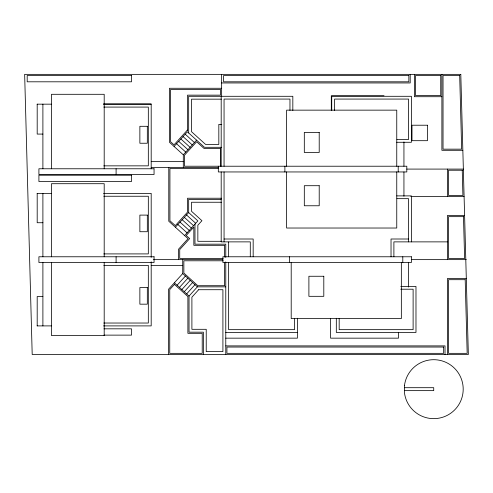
<?xml version="1.0" encoding="UTF-8"?>
<svg xmlns="http://www.w3.org/2000/svg" width="493" height="493" viewBox="0 0 493 493"><rect width="100%" height="100%" fill="white"/><g stroke="black" fill="none" stroke-linecap="round" stroke-linejoin="round"><path stroke-width="0.74" d="M174.091 146.464L187.371 131.797L204.49 147.308L221.69 147.308M183.304 167.367L183.304 154.808L196.584 140.141M175.391 227.224L188.671 212.563L188.671 199.382L221.234 199.382M184.604 235.568L197.884 220.901L188.671 212.563M182.718 259.638L182.718 273.572L168.6 289.157L168.6 354.492M177.092 285.244L185.436 276.031M179.483 287.407L187.821 278.194M181.868 289.57L190.212 280.357M184.259 291.739L192.603 282.526M186.65 293.902L194.988 284.689M203.362 354.492L203.362 332.171L189.035 332.171L189.035 296.065L197.379 286.852L225.776 286.852M221.64 82.953L410.207 82.953L410.207 74.357M221.64 88.272L169.487 88.272L169.487 142.298L183.304 154.808M384.035 95.722L331.302 95.722L331.302 110.253M441.888 96.708L414.379 96.708L414.379 74.357M221.339 99.161L191.537 99.161L191.537 131.705L205.599 144.443L218.824 144.443L218.824 124.378L221.764 124.378M103.53 103.974L151.191 103.974L151.191 168.772M37.141 104.165L51.352 104.165M103.53 104.165L151.191 104.165M103.813 107.086L148.325 107.086L148.325 165.851L103.813 165.851M42.897 134.078L37.191 134.078L37.191 104.165M396.976 139.513L408.531 139.513L408.531 99.068L334.593 99.068L334.593 110.401M396.766 142.28L411.396 142.28L411.396 96.295L331.727 96.295L331.727 110.469M462.847 150.303L441.888 150.303L441.888 74.357M151.191 161.636L183.304 161.636M151.191 167.367L218.615 167.367M218.615 168.514L169.925 168.514L169.925 220.728L175.311 225.609L187.525 212.119L187.525 198.235L221.597 198.235M406.811 169.087L463.352 169.087M462.847 170.233L448.538 170.233L448.538 195.45L462.921 195.45L462.237 170.233M37.141 193.385L51.352 193.385M103.53 193.385L151.191 193.385L151.191 257.352M396.766 195.887L411.396 195.887L411.396 241.872M103.813 196.251L148.325 196.251L148.325 253.907L103.813 253.907M410.805 196.596L464.098 196.596M396.976 198.661L408.531 198.661L408.531 241.872M221.375 202.247L191.537 202.247L191.537 211.287L201.933 220.704L197.847 225.215L197.847 241.305L221.708 241.305M464.603 215.509L447.391 215.509L447.391 259.638M42.897 222.731L37.191 222.731L37.191 193.385M224.056 239.006L253.168 239.006L253.168 256.773M408.531 239.006L391.029 239.006L391.029 256.773M447.391 241.872L393.895 241.872L393.895 256.773M223.101 258.492L179.729 258.492L179.729 249.594L189.676 238.612L186.225 235.488L193.835 227.082L193.835 245.317L224.629 245.317L224.629 257.032M153.477 259.638L222.7 259.638M411.396 259.638L466.304 259.638M223.089 260.785L183.864 260.785L183.864 273.06L197.822 285.706L224.629 285.706L224.629 262.294M103.813 265.37L148.325 265.37L148.325 323.032L103.813 323.032M151.191 265.37L182.718 265.37M466.304 278.545L447.391 278.545L447.391 354.492M400.766 286.445L415.981 286.445L415.981 332.43L336.312 332.43L336.312 318.256M400.791 289.212L413.116 289.212L413.116 329.657L339.178 329.657L339.178 318.324M42.897 296.546L37.191 296.546L37.191 325.898M37.141 325.898L51.352 325.898M103.53 325.898L151.191 325.898L151.191 261.789M103.986 328.825L131.495 328.825L131.495 335.129L103.986 335.129M225.776 332.43L297.415 332.43M225.776 338.161L297.415 338.161L297.415 318.256M225.776 345.895L445.025 345.895L445.025 354.492M404.346 387.695L433.723 387.695L433.723 390.641L404.346 390.641M185.208 134.188L194.421 142.532M183.039 136.579L192.252 144.917M180.876 138.964L190.088 147.308M178.712 141.355L187.925 149.699M176.549 143.746L185.762 152.09M186.508 214.948L195.721 223.292M184.345 217.339L193.558 225.683M182.182 219.73L191.395 228.074M180.019 222.115L189.232 230.459M177.85 224.506L187.063 232.85M182.718 273.572L197.379 286.852M174.374 282.785L189.035 296.065M447.391 169.087L447.391 196.596M408.531 262.504L408.531 287.055M403.94 141.972L403.94 166.221M403.94 171.952L403.94 196.196M402.793 256.773L402.793 262.504M401.345 262.504L401.345 318.577L291.203 318.577L291.203 262.504M398.48 332.43L398.48 338.161L330.581 338.161L330.581 318.367M398.208 166.221L398.208 171.952M396.76 166.221L396.76 110.149L286.618 110.149L286.618 166.221M396.76 171.952L396.76 228.025L286.618 228.025L286.618 171.952M294.549 318.324L294.549 329.657L228.641 329.657L228.641 262.504M292.83 110.469L292.83 96.295L188.671 96.295L188.671 132.981M289.964 110.401L289.964 99.068L224.056 99.068L224.056 166.221M289.477 256.773L289.477 262.504M284.892 166.221L284.892 171.952M250.29 256.773L250.29 241.872L221.191 241.872L221.191 171.952M228.641 242.038L228.641 256.773M225.776 257.432L225.776 244.171L194.981 244.171L194.981 224.112M225.776 261.906L225.776 354.492M224.056 171.952L224.056 241.872M221.64 74.357L221.64 96.295M221.191 96.295L221.191 166.221M220.544 166.221L220.544 148.455L204.053 148.455L196.664 141.762L184.45 155.246L184.45 166.221L406.811 166.221L406.811 171.952L218.325 171.952L218.325 166.221M178.583 259.638L178.583 249.15L188.055 238.692L168.779 221.24L168.779 167.367M116.095 168.772L116.095 174.504M116.095 256.773L116.095 262.504M104.196 168.772L104.196 94.299L51.469 94.299L51.469 168.772M104.196 256.773L104.196 183.704L51.469 183.704L51.469 256.773M104.196 262.504L104.196 335.573L51.469 335.573L51.469 262.504M42.897 104.165L42.897 168.772M42.897 193.385L42.897 256.773M42.897 262.504L42.897 325.898M404.5 385.323L404.5 393.02A29.475 29.475 0 0 0 449.561 414.028A29.475 29.475 0 0 0 449.561 364.309A29.475 29.475 0 0 0 404.5 385.323M187.291 130.183L174.011 144.843L170.633 141.787L170.633 89.418L220.494 89.418L220.494 95.149L187.525 95.149L187.525 130.392L187.291 130.183M174.454 284.406L169.746 289.601L169.746 353.345L202.216 353.345L202.216 333.317L187.888 333.317L187.888 296.57L174.454 284.406M198.648 289.718L191.9 297.168L191.9 329.306L206.228 329.306L206.228 351.626L222.91 351.626L222.91 289.718L198.648 289.718M460.801 74.357L24.65 74.357L32.199 354.492L468.35 354.492L460.801 74.357M131.495 75.503L27.189 75.503L27.189 81.807L131.495 81.807L131.495 75.503M408.857 75.503L223.625 75.503L223.625 81.807L408.857 81.807L408.857 75.503M440.742 75.503L415.525 75.503L415.525 95.562L440.742 95.562L440.742 75.503M459.686 75.503L443.034 75.503L443.034 149.157L461.67 149.157L459.686 75.503M427.462 125.216L411.988 125.216L411.988 140.69L427.462 140.69L427.462 125.216M147.321 126.3L139.87 126.3L139.87 143.241L147.321 143.241L147.321 126.3M319.211 132.407L304.31 132.407L304.31 152.466L319.211 152.466L319.211 132.407M154.056 168.772L38.91 168.772L38.91 174.504L154.056 174.504L154.056 168.772M131.495 175.225L38.91 175.225L38.91 181.529L131.495 181.529L131.495 175.225M319.211 185.707L304.31 185.707L304.31 205.766L319.211 205.766L319.211 185.707M147.321 215.102L139.87 215.102L139.87 231.722L147.321 231.722L147.321 215.102M463.488 216.655L448.538 216.655L448.538 258.492L464.616 258.492L463.488 216.655M154.056 256.773L38.91 256.773L38.91 262.504L154.056 262.504L154.056 256.773M411.396 256.773L222.91 256.773L222.91 262.504L411.396 262.504L411.396 256.773M323.802 276.259L308.895 276.259L308.895 296.318L323.802 296.318L323.802 276.259M465.189 279.691L448.538 279.691L448.538 353.345L467.173 353.345L465.189 279.691M147.321 287.555L139.87 287.555L139.87 304.175L147.321 304.175L147.321 287.555M443.669 347.041L226.922 347.041L226.922 353.345L443.669 353.345L443.669 347.041"/></g></svg>
